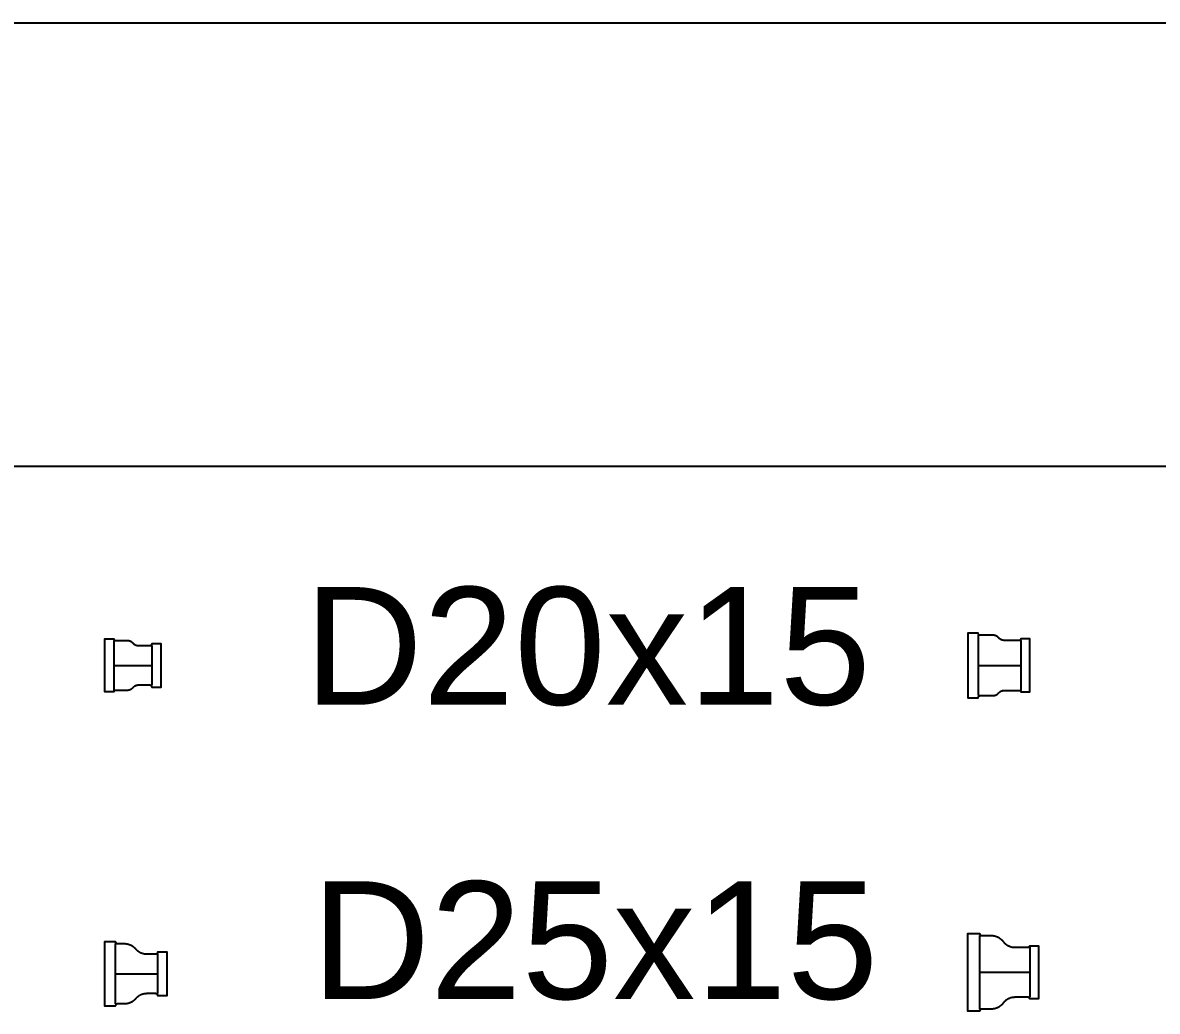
# Model space of a CAD drawing. Header units: millimetres. Extents: x 1218 to 72853, y -34712 to 16286.
# Drawn here: x 41658 to 42429, y 14242 to 14914 of the extents above; entities that cross this region are included whole.
import ezdxf

# ---------------------------------------------------------------- set-up
doc = ezdxf.new("R2010")
doc.units = ezdxf.units.MM
doc.styles.get("Standard").update_dxf_attribs({"font": 'arial.ttf'})

# ---------------------------------------------------------------- blocks, each defined once
blk = doc.blocks.new('GIAM-DN20x15 PCCC')
for p, q in [((-5, 17), (-5, -17)), ((21, -13.5), (21, 13.5))]:
    blk.add_line(p, q)
at = {"color": 8}
blk.add_line((-5, 0), (21, 0), dxfattribs=at)
blk.add_lwpolyline([(7.9, -15.25), (7.84, -15.32), (7.79, -15.38), (7.73, -15.44), (7.67, -15.5), (7.61, -15.57), (7.54, -15.63), (7.48, -15.68), (7.42, -15.74), (7.35, -15.8), (7.29, -15.85), (7.22, -15.91), (7.15, -15.96), (7.08, -16.01), (7.01, -16.06), (6.94, -16.11), (6.87, -16.16), (6.8, -16.21), (6.72, -16.26), (6.65, -16.3), (6.58, -16.34), (6.5, -16.39), (6.42, -16.43), (6.35, -16.47), (6.27, -16.5), (6.19, -16.54), (6.11, -16.58), (6.03, -16.61), (5.95, -16.64), (5.87, -16.67), (5.79, -16.7), (5.71, -16.73), (5.63, -16.76), (5.55, -16.79), (5.46, -16.81), (5.38, -16.83), (5.3, -16.85), (5.21, -16.87), (5.13, -16.89), (5.04, -16.91), (4.96, -16.93), (4.87, -16.94), (4.79, -16.95), (4.7, -16.96), (4.62, -16.97), (4.53, -16.98), (4.45, -16.99), (4.36, -16.99), (4.27, -17), (4.1, -17), (-4, -17), (-4.06, -17), (-4.1, -17), (-4.13, -17.01), (-4.16, -17.01), (-4.19, -17.02), (-4.22, -17.02), (-4.25, -17.03), (-4.28, -17.04), (-4.31, -17.05), (-4.34, -17.06), (-4.37, -17.07), (-4.4, -17.08), (-4.43, -17.1), (-4.46, -17.11), (-4.48, -17.12), (-4.51, -17.14), (-4.54, -17.16), (-4.56, -17.17), (-4.59, -17.19), (-4.61, -17.21), (-4.64, -17.23), (-4.66, -17.25), (-4.69, -17.27), (-4.71, -17.29), (-4.73, -17.32), (-4.75, -17.34), (-4.77, -17.36), (-4.79, -17.39), (-4.81, -17.41), (-4.83, -17.44), (-4.85, -17.46), (-4.86, -17.49), (-4.88, -17.52), (-4.89, -17.55), (-4.91, -17.57), (-4.92, -17.6), (-4.93, -17.63), (-4.94, -17.66), (-4.95, -17.69), (-4.96, -17.72), (-4.97, -17.75), (-4.98, -17.78), (-4.98, -17.81), (-4.99, -17.84), (-4.99, -17.87), (-5, -17.91), (-5, -17.94), (-5, -17.97), (-5, -18), (-11, -18), (-11, 18), (-5, 18), (-5, 17.94), (-5, 17.91), (-4.99, 17.87), (-4.99, 17.84), (-4.98, 17.81), (-4.98, 17.78), (-4.97, 17.75), (-4.96, 17.72), (-4.95, 17.69), (-4.94, 17.66), (-4.93, 17.63), (-4.92, 17.6), (-4.91, 17.57), (-4.89, 17.55), (-4.88, 17.52), (-4.86, 17.49), (-4.85, 17.46), (-4.83, 17.44), (-4.81, 17.41), (-4.79, 17.39), (-4.77, 17.36), (-4.75, 17.34), (-4.73, 17.32), (-4.71, 17.29), (-4.69, 17.27), (-4.66, 17.25), (-4.64, 17.23), (-4.61, 17.21), (-4.59, 17.19), (-4.56, 17.17), (-4.54, 17.16), (-4.51, 17.14), (-4.48, 17.12), (-4.46, 17.11), (-4.43, 17.1), (-4.4, 17.08), (-4.37, 17.07), (-4.34, 17.06), (-4.31, 17.05), (-4.28, 17.04), (-4.25, 17.03), (-4.22, 17.02), (-4.19, 17.02), (-4.16, 17.01), (-4.13, 17.01), (-4.1, 17), (-4.06, 17), (-4.03, 17), (-4, 17), (4.1, 17), (4.19, 17), (4.27, 17), (4.36, 16.99), (4.45, 16.99), (4.53, 16.98), (4.62, 16.97), (4.7, 16.96), (4.79, 16.95), (4.87, 16.94), (4.96, 16.93), (5.04, 16.91), (5.13, 16.89), (5.21, 16.87), (5.3, 16.85), (5.38, 16.83), (5.46, 16.81), (5.55, 16.79), (5.63, 16.76), (5.71, 16.73), (5.79, 16.7), (5.87, 16.67), (5.95, 16.64), (6.03, 16.61), (6.11, 16.58), (6.19, 16.54), (6.27, 16.5), (6.35, 16.47), (6.42, 16.43), (6.5, 16.39), (6.58, 16.34), (6.65, 16.3), (6.72, 16.26), (6.8, 16.21), (6.87, 16.16), (6.94, 16.11), (7.01, 16.06), (7.08, 16.01), (7.15, 15.96), (7.22, 15.91), (7.29, 15.85), (7.35, 15.8), (7.42, 15.74), (7.48, 15.68), (7.54, 15.63), (7.61, 15.57), (7.67, 15.5), (7.73, 15.44), (7.79, 15.38), (7.9, 15.25), (8.02, 15.12), (8.07, 15.06), (8.13, 15), (8.19, 14.93), (8.26, 14.87), (8.32, 14.82), (8.38, 14.76), (8.45, 14.7), (8.52, 14.65), (8.58, 14.59), (8.65, 14.54), (8.72, 14.49), (8.79, 14.44), (8.86, 14.39), (8.93, 14.34), (9, 14.29), (9.08, 14.24), (9.15, 14.2), (9.22, 14.16), (9.3, 14.11), (9.38, 14.07), (9.45, 14.03), (9.53, 14), (9.61, 13.96), (9.69, 13.92), (9.77, 13.89), (9.85, 13.86), (9.93, 13.83), (10.01, 13.8), (10.09, 13.77), (10.17, 13.74), (10.25, 13.71), (10.34, 13.69), (10.42, 13.67), (10.5, 13.65), (10.59, 13.63), (10.67, 13.61), (10.76, 13.59), (10.84, 13.57), (10.93, 13.56), (11.01, 13.55), (11.1, 13.54), (11.18, 13.53), (11.27, 13.52), (11.36, 13.51), (11.44, 13.51), (11.53, 13.5), (11.61, 13.5), (11.7, 13.5), (19.5, 13.5), (19.59, 13.5), (19.64, 13.51), (19.69, 13.51), (19.73, 13.52), (19.78, 13.53), (19.83, 13.54), (19.87, 13.55), (19.92, 13.56), (19.96, 13.57), (20.01, 13.59), (20.05, 13.61), (20.09, 13.62), (20.14, 13.64), (20.18, 13.66), (20.22, 13.69), (20.26, 13.71), (20.3, 13.73), (20.34, 13.76), (20.38, 13.79), (20.42, 13.81), (20.45, 13.84), (20.49, 13.87), (20.52, 13.91), (20.56, 13.94), (20.59, 13.97), (20.62, 14.01), (20.65, 14.04), (20.68, 14.08), (20.71, 14.12), (20.74, 14.16), (20.76, 14.2), (20.79, 14.24), (20.81, 14.28), (20.83, 14.32), (20.86, 14.36), (20.87, 14.4), (20.89, 14.45), (20.91, 14.49), (20.92, 14.54), (20.94, 14.58), (20.95, 14.63), (20.96, 14.67), (20.97, 14.72), (20.98, 14.77), (20.99, 14.81), (20.99, 14.86), (21, 14.91), (21, 14.95), (21, 15), (21, 15), (27, 15), (27, -15), (21, -15), (21, -15), (21, -14.91), (20.99, -14.86), (20.99, -14.81), (20.98, -14.77), (20.97, -14.72), (20.96, -14.67), (20.95, -14.63), (20.94, -14.58), (20.92, -14.54), (20.91, -14.49), (20.89, -14.45), (20.87, -14.4), (20.86, -14.36), (20.83, -14.32), (20.81, -14.28), (20.79, -14.24), (20.76, -14.2), (20.74, -14.16), (20.71, -14.12), (20.68, -14.08), (20.65, -14.04), (20.62, -14.01), (20.59, -13.97), (20.56, -13.94), (20.52, -13.91), (20.49, -13.87), (20.45, -13.84), (20.42, -13.81), (20.38, -13.79), (20.34, -13.76), (20.3, -13.73), (20.26, -13.71), (20.22, -13.69), (20.18, -13.66), (20.14, -13.64), (20.09, -13.62), (20.05, -13.61), (20.01, -13.59), (19.96, -13.57), (19.92, -13.56), (19.87, -13.55), (19.83, -13.54), (19.78, -13.53), (19.73, -13.52), (19.69, -13.51), (19.64, -13.51), (19.59, -13.5), (19.55, -13.5), (19.5, -13.5), (11.7, -13.5), (11.53, -13.5), (11.44, -13.51), (11.36, -13.51), (11.27, -13.52), (11.18, -13.53), (11.1, -13.54), (11.01, -13.55), (10.93, -13.56), (10.84, -13.57), (10.76, -13.59), (10.67, -13.61), (10.59, -13.63), (10.5, -13.65), (10.42, -13.67), (10.34, -13.69), (10.25, -13.71), (10.17, -13.74), (10.09, -13.77), (10.01, -13.8), (9.93, -13.83), (9.85, -13.86), (9.77, -13.89), (9.69, -13.92), (9.61, -13.96), (9.53, -14), (9.45, -14.03), (9.38, -14.07), (9.3, -14.11), (9.22, -14.16), (9.15, -14.2), (9.08, -14.24), (9, -14.29), (8.93, -14.34), (8.86, -14.39), (8.79, -14.44), (8.72, -14.49), (8.65, -14.54), (8.58, -14.59), (8.52, -14.65), (8.45, -14.7), (8.38, -14.76), (8.32, -14.82), (8.26, -14.87), (8.19, -14.93), (8.13, -15), (8.07, -15.06), (8.02, -15.12), (7.96, -15.18)], close=True)
at = {"flags": 1}
for p in [(-11, 0), (27, 0)]:
    blk.add_attdef('AMC', p, '', height=0.5, dxfattribs=at)
blk = doc.blocks.new('GIAM-DN25x15 PCCC')
for p, q in [((-5.78, 20.5), (-5.78, -20.5)), ((23.22, -13.5), (23.22, 13.5))]:
    blk.add_line(p, q)
at = {"color": 8}
blk.add_line((-5.78, 0), (23.22, 0), dxfattribs=at)
blk.add_lwpolyline([(8.03, 17), (8.26, 16.74), (8.37, 16.62), (8.49, 16.49), (8.62, 16.37), (8.74, 16.25), (8.87, 16.13), (8.99, 16.02), (9.13, 15.9), (9.26, 15.79), (9.39, 15.68), (9.53, 15.58), (9.66, 15.47), (9.8, 15.37), (9.95, 15.27), (10.09, 15.17), (10.23, 15.08), (10.38, 14.99), (10.53, 14.9), (10.68, 14.81), (10.83, 14.73), (10.98, 14.65), (11.13, 14.57), (11.29, 14.49), (11.44, 14.42), (11.6, 14.35), (11.76, 14.28), (11.92, 14.21), (12.08, 14.15), (12.24, 14.09), (12.41, 14.03), (12.57, 13.98), (12.73, 13.93), (12.9, 13.88), (13.07, 13.83), (13.23, 13.79), (13.4, 13.75), (13.57, 13.71), (13.74, 13.68), (13.91, 13.65), (14.08, 13.62), (14.25, 13.6), (14.42, 13.57), (14.59, 13.55), (14.76, 13.54), (14.94, 13.52), (15.11, 13.51), (15.28, 13.51), (15.45, 13.5), (15.63, 13.5), (21.72, 13.5), (21.82, 13.5), (21.86, 13.51), (21.91, 13.51), (21.96, 13.52), (22, 13.53), (22.05, 13.54), (22.1, 13.55), (22.14, 13.56), (22.19, 13.57), (22.23, 13.59), (22.27, 13.61), (22.32, 13.62), (22.36, 13.64), (22.4, 13.66), (22.45, 13.69), (22.49, 13.71), (22.53, 13.73), (22.57, 13.76), (22.6, 13.79), (22.64, 13.81), (22.68, 13.84), (22.71, 13.87), (22.75, 13.91), (22.78, 13.94), (22.82, 13.97), (22.85, 14.01), (22.88, 14.04), (22.91, 14.08), (22.94, 14.12), (22.96, 14.16), (22.99, 14.2), (23.01, 14.24), (23.04, 14.28), (23.06, 14.32), (23.08, 14.36), (23.1, 14.4), (23.12, 14.45), (23.13, 14.49), (23.15, 14.54), (23.16, 14.58), (23.18, 14.63), (23.19, 14.67), (23.2, 14.72), (23.2, 14.77), (23.21, 14.81), (23.22, 14.86), (23.22, 14.91), (23.22, 14.95), (23.22, 15), (23.22, 15), (29.22, 15), (29.22, -15), (23.22, -15), (23.22, -15), (23.22, -14.91), (23.22, -14.86), (23.21, -14.81), (23.2, -14.77), (23.2, -14.72), (23.19, -14.67), (23.18, -14.63), (23.16, -14.58), (23.15, -14.54), (23.13, -14.49), (23.12, -14.45), (23.1, -14.4), (23.08, -14.36), (23.06, -14.32), (23.04, -14.28), (23.01, -14.24), (22.99, -14.2), (22.96, -14.16), (22.94, -14.12), (22.91, -14.08), (22.88, -14.04), (22.85, -14.01), (22.82, -13.97), (22.78, -13.94), (22.75, -13.91), (22.71, -13.87), (22.68, -13.84), (22.64, -13.81), (22.6, -13.79), (22.57, -13.76), (22.53, -13.73), (22.49, -13.71), (22.45, -13.69), (22.4, -13.66), (22.36, -13.64), (22.32, -13.62), (22.27, -13.61), (22.23, -13.59), (22.19, -13.57), (22.14, -13.56), (22.1, -13.55), (22.05, -13.54), (22, -13.53), (21.96, -13.52), (21.91, -13.51), (21.86, -13.51), (21.82, -13.5), (21.77, -13.5), (21.72, -13.5), (15.63, -13.5), (15.28, -13.51), (15.11, -13.51), (14.94, -13.52), (14.76, -13.54), (14.59, -13.55), (14.42, -13.57), (14.25, -13.6), (14.08, -13.62), (13.91, -13.65), (13.74, -13.68), (13.57, -13.71), (13.4, -13.75), (13.23, -13.79), (13.07, -13.83), (12.9, -13.88), (12.73, -13.93), (12.57, -13.98), (12.41, -14.03), (12.24, -14.09), (12.08, -14.15), (11.92, -14.21), (11.76, -14.28), (11.6, -14.35), (11.44, -14.42), (11.29, -14.49), (11.13, -14.57), (10.98, -14.65), (10.83, -14.73), (10.68, -14.81), (10.53, -14.9), (10.38, -14.99), (10.23, -15.08), (10.09, -15.17), (9.95, -15.27), (9.8, -15.37), (9.66, -15.47), (9.53, -15.58), (9.39, -15.68), (9.26, -15.79), (9.13, -15.9), (8.99, -16.02), (8.87, -16.13), (8.74, -16.25), (8.62, -16.37), (8.49, -16.49), (8.37, -16.62), (8.26, -16.74), (8.14, -16.87), (8.03, -17), (7.91, -17.13), (7.8, -17.26), (7.68, -17.38), (7.56, -17.51), (7.44, -17.63), (7.31, -17.75), (7.19, -17.87), (7.06, -17.98), (6.93, -18.1), (6.8, -18.21), (6.66, -18.32), (6.53, -18.42), (6.39, -18.53), (6.25, -18.63), (6.11, -18.73), (5.97, -18.83), (5.82, -18.92), (5.68, -19.01), (5.53, -19.1), (5.38, -19.19), (5.23, -19.27), (5.08, -19.35), (4.92, -19.43), (4.77, -19.51), (4.61, -19.58), (4.45, -19.65), (4.3, -19.72), (4.14, -19.79), (3.97, -19.85), (3.81, -19.91), (3.65, -19.97), (3.49, -20.02), (3.32, -20.07), (3.16, -20.12), (2.99, -20.17), (2.82, -20.21), (2.65, -20.25), (2.49, -20.29), (2.32, -20.32), (2.15, -20.35), (1.98, -20.38), (1.81, -20.4), (1.63, -20.43), (1.46, -20.45), (1.29, -20.46), (1.12, -20.48), (0.95, -20.49), (0.77, -20.49), (0.43, -20.5), (-4.28, -20.5), (-4.37, -20.5), (-4.42, -20.51), (-4.47, -20.51), (-4.51, -20.52), (-4.56, -20.53), (-4.6, -20.54), (-4.65, -20.55), (-4.7, -20.56), (-4.74, -20.57), (-4.79, -20.59), (-4.83, -20.61), (-4.87, -20.62), (-4.92, -20.64), (-4.96, -20.66), (-5, -20.69), (-5.04, -20.71), (-5.08, -20.73), (-5.12, -20.76), (-5.16, -20.79), (-5.2, -20.81), (-5.23, -20.84), (-5.27, -20.87), (-5.3, -20.91), (-5.34, -20.94), (-5.37, -20.97), (-5.4, -21.01), (-5.43, -21.04), (-5.46, -21.08), (-5.49, -21.12), (-5.52, -21.16), (-5.54, -21.2), (-5.57, -21.24), (-5.59, -21.28), (-5.61, -21.32), (-5.63, -21.36), (-5.65, -21.4), (-5.67, -21.45), (-5.69, -21.49), (-5.7, -21.54), (-5.72, -21.58), (-5.73, -21.63), (-5.74, -21.67), (-5.75, -21.72), (-5.76, -21.77), (-5.77, -21.81), (-5.77, -21.86), (-5.77, -21.91), (-5.78, -21.95), (-5.78, -22), (-5.78, -22), (-12.78, -22), (-12.78, 22), (-5.78, 22), (-5.77, 21.91), (-5.77, 21.86), (-5.77, 21.81), (-5.76, 21.77), (-5.75, 21.72), (-5.74, 21.67), (-5.73, 21.63), (-5.72, 21.58), (-5.7, 21.54), (-5.69, 21.49), (-5.67, 21.45), (-5.65, 21.4), (-5.63, 21.36), (-5.61, 21.32), (-5.59, 21.28), (-5.57, 21.24), (-5.54, 21.2), (-5.52, 21.16), (-5.49, 21.12), (-5.46, 21.08), (-5.43, 21.04), (-5.4, 21.01), (-5.37, 20.97), (-5.34, 20.94), (-5.3, 20.91), (-5.27, 20.87), (-5.23, 20.84), (-5.2, 20.81), (-5.16, 20.79), (-5.12, 20.76), (-5.08, 20.73), (-5.04, 20.71), (-5, 20.69), (-4.96, 20.66), (-4.92, 20.64), (-4.87, 20.62), (-4.83, 20.61), (-4.79, 20.59), (-4.74, 20.57), (-4.7, 20.56), (-4.65, 20.55), (-4.6, 20.54), (-4.56, 20.53), (-4.51, 20.52), (-4.47, 20.51), (-4.42, 20.51), (-4.37, 20.5), (-4.32, 20.5), (-4.28, 20.5), (0.43, 20.5), (0.6, 20.5), (0.77, 20.49), (0.95, 20.49), (1.12, 20.48), (1.29, 20.46), (1.46, 20.45), (1.63, 20.43), (1.81, 20.4), (1.98, 20.38), (2.15, 20.35), (2.32, 20.32), (2.49, 20.29), (2.65, 20.25), (2.82, 20.21), (2.99, 20.17), (3.16, 20.12), (3.32, 20.07), (3.49, 20.02), (3.65, 19.97), (3.81, 19.91), (3.97, 19.85), (4.14, 19.79), (4.3, 19.72), (4.45, 19.65), (4.61, 19.58), (4.77, 19.51), (4.92, 19.43), (5.08, 19.35), (5.23, 19.27), (5.38, 19.19), (5.53, 19.1), (5.68, 19.01), (5.82, 18.92), (5.97, 18.83), (6.11, 18.73), (6.25, 18.63), (6.39, 18.53), (6.53, 18.42), (6.66, 18.32), (6.8, 18.21), (6.93, 18.1), (7.06, 17.98), (7.19, 17.87), (7.31, 17.75), (7.44, 17.63), (7.56, 17.51), (7.68, 17.38), (7.8, 17.26)], close=True)
at = {"flags": 1}
for p in [(-12.78, 0), (29.22, 0)]:
    blk.add_attdef('AMC', p, '', height=0.5, dxfattribs=at)
blk = doc.blocks.new('GIAM-DN25x20 PCCC')
for p, q in [((-9.21, 20.5), (-9.21, -20.5)), ((19.79, 17), (19.79, -17))]:
    blk.add_line(p, q)
at = {"color": 8}
blk.add_line((-9.21, 0), (19.79, 0), dxfattribs=at)
blk.add_lwpolyline([(4.69, -18.75), (4.75, -18.68), (4.8, -18.62), (4.86, -18.56), (4.92, -18.5), (4.98, -18.43), (5.05, -18.37), (5.11, -18.32), (5.17, -18.26), (5.24, -18.2), (5.3, -18.15), (5.37, -18.09), (5.44, -18.04), (5.51, -17.99), (5.58, -17.94), (5.65, -17.89), (5.72, -17.84), (5.79, -17.79), (5.87, -17.74), (5.94, -17.7), (6.01, -17.66), (6.09, -17.61), (6.17, -17.57), (6.24, -17.53), (6.32, -17.5), (6.4, -17.46), (6.48, -17.42), (6.56, -17.39), (6.64, -17.36), (6.72, -17.33), (6.8, -17.3), (6.88, -17.27), (6.96, -17.24), (7.04, -17.21), (7.13, -17.19), (7.21, -17.17), (7.29, -17.15), (7.38, -17.13), (7.46, -17.11), (7.55, -17.09), (7.63, -17.07), (7.72, -17.06), (7.8, -17.05), (7.89, -17.04), (7.97, -17.03), (8.06, -17.02), (8.14, -17.01), (8.23, -17.01), (8.32, -17), (8.49, -17), (18.79, -17), (18.82, -17), (18.85, -17), (18.88, -17), (18.91, -17.01), (18.94, -17.01), (18.97, -17.02), (19.01, -17.02), (19.04, -17.03), (19.07, -17.04), (19.1, -17.05), (19.13, -17.06), (19.16, -17.07), (19.18, -17.08), (19.21, -17.1), (19.24, -17.11), (19.27, -17.12), (19.3, -17.14), (19.32, -17.16), (19.35, -17.17), (19.38, -17.19), (19.4, -17.21), (19.42, -17.23), (19.45, -17.25), (19.47, -17.27), (19.49, -17.29), (19.52, -17.32), (19.54, -17.34), (19.56, -17.36), (19.58, -17.39), (19.6, -17.41), (19.61, -17.44), (19.63, -17.46), (19.65, -17.49), (19.66, -17.52), (19.68, -17.55), (19.69, -17.57), (19.71, -17.6), (19.72, -17.63), (19.73, -17.66), (19.74, -17.69), (19.75, -17.72), (19.76, -17.75), (19.76, -17.78), (19.77, -17.81), (19.78, -17.84), (19.78, -17.87), (19.78, -17.91), (19.79, -17.94), (19.79, -18), (25.79, -18), (25.79, 18), (19.79, 18), (19.79, 17.97), (19.79, 17.94), (19.78, 17.91), (19.78, 17.87), (19.78, 17.84), (19.77, 17.81), (19.76, 17.78), (19.76, 17.75), (19.75, 17.72), (19.74, 17.69), (19.73, 17.66), (19.72, 17.63), (19.71, 17.6), (19.69, 17.57), (19.68, 17.55), (19.66, 17.52), (19.65, 17.49), (19.63, 17.46), (19.61, 17.44), (19.6, 17.41), (19.58, 17.39), (19.56, 17.36), (19.54, 17.34), (19.52, 17.32), (19.49, 17.29), (19.47, 17.27), (19.45, 17.25), (19.42, 17.23), (19.4, 17.21), (19.38, 17.19), (19.35, 17.17), (19.32, 17.16), (19.3, 17.14), (19.27, 17.12), (19.24, 17.11), (19.21, 17.1), (19.18, 17.08), (19.16, 17.07), (19.13, 17.06), (19.1, 17.05), (19.07, 17.04), (19.04, 17.03), (19.01, 17.02), (18.97, 17.02), (18.94, 17.01), (18.91, 17.01), (18.88, 17), (18.85, 17), (18.79, 17), (8.49, 17), (8.4, 17), (8.32, 17), (8.23, 17.01), (8.14, 17.01), (8.06, 17.02), (7.97, 17.03), (7.89, 17.04), (7.8, 17.05), (7.72, 17.06), (7.63, 17.07), (7.55, 17.09), (7.46, 17.11), (7.38, 17.13), (7.29, 17.15), (7.21, 17.17), (7.13, 17.19), (7.04, 17.21), (6.96, 17.24), (6.88, 17.27), (6.8, 17.3), (6.72, 17.33), (6.64, 17.36), (6.56, 17.39), (6.48, 17.42), (6.4, 17.46), (6.32, 17.5), (6.24, 17.53), (6.17, 17.57), (6.09, 17.61), (6.01, 17.66), (5.94, 17.7), (5.87, 17.74), (5.79, 17.79), (5.72, 17.84), (5.65, 17.89), (5.58, 17.94), (5.51, 17.99), (5.44, 18.04), (5.37, 18.09), (5.3, 18.15), (5.24, 18.2), (5.17, 18.26), (5.11, 18.32), (5.05, 18.37), (4.98, 18.43), (4.92, 18.5), (4.86, 18.56), (4.8, 18.62), (4.69, 18.75), (4.58, 18.88), (4.52, 18.94), (4.46, 19), (4.4, 19.07), (4.33, 19.13), (4.27, 19.18), (4.21, 19.24), (4.14, 19.3), (4.08, 19.35), (4.01, 19.41), (3.94, 19.46), (3.87, 19.51), (3.8, 19.56), (3.73, 19.61), (3.66, 19.66), (3.59, 19.71), (3.51, 19.76), (3.44, 19.8), (3.37, 19.84), (3.29, 19.89), (3.21, 19.93), (3.14, 19.97), (3.06, 20), (2.98, 20.04), (2.9, 20.08), (2.82, 20.11), (2.74, 20.14), (2.66, 20.17), (2.58, 20.2), (2.5, 20.23), (2.42, 20.26), (2.34, 20.29), (2.25, 20.31), (2.17, 20.33), (2.09, 20.35), (2, 20.37), (1.92, 20.39), (1.83, 20.41), (1.75, 20.43), (1.66, 20.44), (1.58, 20.45), (1.49, 20.46), (1.41, 20.47), (1.32, 20.48), (1.24, 20.49), (1.15, 20.49), (1.06, 20.5), (0.98, 20.5), (0.89, 20.5), (-7.71, 20.5), (-7.76, 20.5), (-7.81, 20.5), (-7.85, 20.51), (-7.9, 20.51), (-7.95, 20.52), (-7.99, 20.53), (-8.04, 20.54), (-8.09, 20.55), (-8.13, 20.56), (-8.18, 20.57), (-8.22, 20.59), (-8.26, 20.61), (-8.31, 20.62), (-8.35, 20.64), (-8.39, 20.66), (-8.44, 20.69), (-8.48, 20.71), (-8.52, 20.73), (-8.56, 20.76), (-8.59, 20.79), (-8.63, 20.81), (-8.67, 20.84), (-8.7, 20.87), (-8.74, 20.91), (-8.77, 20.94), (-8.81, 20.97), (-8.84, 21.01), (-8.87, 21.04), (-8.9, 21.08), (-8.93, 21.12), (-8.95, 21.16), (-8.98, 21.2), (-9, 21.24), (-9.03, 21.28), (-9.05, 21.32), (-9.07, 21.36), (-9.09, 21.4), (-9.11, 21.45), (-9.12, 21.49), (-9.14, 21.54), (-9.15, 21.58), (-9.17, 21.63), (-9.18, 21.67), (-9.19, 21.72), (-9.19, 21.77), (-9.2, 21.81), (-9.21, 21.86), (-9.21, 21.91), (-9.21, 22), (-9.21, 22), (-16.21, 22), (-16.21, -22), (-9.21, -22), (-9.21, -22), (-9.21, -21.95), (-9.21, -21.91), (-9.21, -21.86), (-9.2, -21.81), (-9.19, -21.77), (-9.19, -21.72), (-9.18, -21.67), (-9.17, -21.63), (-9.15, -21.58), (-9.14, -21.54), (-9.12, -21.49), (-9.11, -21.45), (-9.09, -21.4), (-9.07, -21.36), (-9.05, -21.32), (-9.03, -21.28), (-9, -21.24), (-8.98, -21.2), (-8.95, -21.16), (-8.93, -21.12), (-8.9, -21.08), (-8.87, -21.04), (-8.84, -21.01), (-8.81, -20.97), (-8.77, -20.94), (-8.74, -20.91), (-8.7, -20.87), (-8.67, -20.84), (-8.63, -20.81), (-8.59, -20.79), (-8.56, -20.76), (-8.52, -20.73), (-8.48, -20.71), (-8.44, -20.69), (-8.39, -20.66), (-8.35, -20.64), (-8.31, -20.62), (-8.26, -20.61), (-8.22, -20.59), (-8.18, -20.57), (-8.13, -20.56), (-8.09, -20.55), (-8.04, -20.54), (-7.99, -20.53), (-7.95, -20.52), (-7.9, -20.51), (-7.85, -20.51), (-7.81, -20.5), (-7.71, -20.5), (0.89, -20.5), (1.06, -20.5), (1.15, -20.49), (1.24, -20.49), (1.32, -20.48), (1.41, -20.47), (1.49, -20.46), (1.58, -20.45), (1.66, -20.44), (1.75, -20.43), (1.83, -20.41), (1.92, -20.39), (2, -20.37), (2.09, -20.35), (2.17, -20.33), (2.25, -20.31), (2.34, -20.29), (2.42, -20.26), (2.5, -20.23), (2.58, -20.2), (2.66, -20.17), (2.74, -20.14), (2.82, -20.11), (2.9, -20.08), (2.98, -20.04), (3.06, -20), (3.14, -19.97), (3.21, -19.93), (3.29, -19.89), (3.37, -19.84), (3.44, -19.8), (3.51, -19.76), (3.59, -19.71), (3.66, -19.66), (3.73, -19.61), (3.8, -19.56), (3.87, -19.51), (3.94, -19.46), (4.01, -19.41), (4.08, -19.35), (4.14, -19.3), (4.21, -19.24), (4.27, -19.18), (4.33, -19.13), (4.4, -19.07), (4.46, -19), (4.52, -18.94), (4.58, -18.88), (4.63, -18.82)], close=True)
at = {"flags": 1}
for p in [(-16.21, 0), (25.79, 0)]:
    blk.add_attdef('AMC', p, '', height=0.5, dxfattribs=at)
blk = doc.blocks.new('GIAM-DN32x20 PCCC')
for p, q in [((-6.58, 25), (-6.58, -25)), ((27.42, 17), (27.42, -17))]:
    blk.add_line(p, q)
at = {"color": 8}
blk.add_line((-6.58, 0), (27.42, 0), dxfattribs=at)
blk.add_lwpolyline([(9.34, 21), (9.57, 20.71), (9.69, 20.56), (9.81, 20.42), (9.93, 20.29), (10.06, 20.15), (10.19, 20.01), (10.32, 19.88), (10.45, 19.75), (10.59, 19.63), (10.72, 19.5), (10.86, 19.38), (11.01, 19.26), (11.15, 19.15), (11.3, 19.03), (11.45, 18.92), (11.6, 18.82), (11.75, 18.71), (11.9, 18.61), (12.06, 18.51), (12.22, 18.41), (12.38, 18.32), (12.54, 18.23), (12.7, 18.14), (12.87, 18.06), (13.04, 17.97), (13.2, 17.9), (13.37, 17.82), (13.54, 17.75), (13.72, 17.68), (13.89, 17.61), (14.06, 17.55), (14.24, 17.49), (14.42, 17.44), (14.6, 17.38), (14.77, 17.34), (14.95, 17.29), (15.13, 17.25), (15.32, 17.21), (15.5, 17.17), (15.68, 17.14), (15.86, 17.11), (16.05, 17.08), (16.23, 17.06), (16.42, 17.04), (16.6, 17.03), (16.79, 17.02), (16.97, 17.01), (17.16, 17), (17.34, 17), (26.42, 17), (26.49, 17), (26.52, 17), (26.55, 17.01), (26.58, 17.01), (26.61, 17.02), (26.64, 17.02), (26.67, 17.03), (26.7, 17.04), (26.73, 17.05), (26.76, 17.06), (26.79, 17.07), (26.82, 17.08), (26.85, 17.1), (26.88, 17.11), (26.91, 17.12), (26.93, 17.14), (26.96, 17.16), (26.99, 17.17), (27.01, 17.19), (27.04, 17.21), (27.06, 17.23), (27.09, 17.25), (27.11, 17.27), (27.13, 17.29), (27.15, 17.32), (27.17, 17.34), (27.19, 17.36), (27.21, 17.39), (27.23, 17.41), (27.25, 17.44), (27.27, 17.46), (27.29, 17.49), (27.3, 17.52), (27.32, 17.55), (27.33, 17.57), (27.34, 17.6), (27.35, 17.63), (27.37, 17.66), (27.38, 17.69), (27.38, 17.72), (27.39, 17.75), (27.4, 17.78), (27.41, 17.81), (27.41, 17.84), (27.42, 17.87), (27.42, 17.91), (27.42, 17.94), (27.42, 17.97), (27.42, 18), (33.42, 18), (33.42, -18), (27.42, -18), (27.42, -17.94), (27.42, -17.91), (27.42, -17.87), (27.41, -17.84), (27.41, -17.81), (27.4, -17.78), (27.39, -17.75), (27.38, -17.72), (27.38, -17.69), (27.37, -17.66), (27.35, -17.63), (27.34, -17.6), (27.33, -17.57), (27.32, -17.55), (27.3, -17.52), (27.29, -17.49), (27.27, -17.46), (27.25, -17.44), (27.23, -17.41), (27.21, -17.39), (27.19, -17.36), (27.17, -17.34), (27.15, -17.32), (27.13, -17.29), (27.11, -17.27), (27.09, -17.25), (27.06, -17.23), (27.04, -17.21), (27.01, -17.19), (26.99, -17.17), (26.96, -17.16), (26.93, -17.14), (26.91, -17.12), (26.88, -17.11), (26.85, -17.1), (26.82, -17.08), (26.79, -17.07), (26.76, -17.06), (26.73, -17.05), (26.7, -17.04), (26.67, -17.03), (26.64, -17.02), (26.61, -17.02), (26.58, -17.01), (26.55, -17.01), (26.52, -17), (26.49, -17), (26.46, -17), (26.42, -17), (17.34, -17), (16.97, -17.01), (16.79, -17.02), (16.6, -17.03), (16.42, -17.04), (16.23, -17.06), (16.05, -17.08), (15.86, -17.11), (15.68, -17.14), (15.5, -17.17), (15.32, -17.21), (15.13, -17.25), (14.95, -17.29), (14.77, -17.34), (14.6, -17.38), (14.42, -17.44), (14.24, -17.49), (14.06, -17.55), (13.89, -17.61), (13.72, -17.68), (13.54, -17.75), (13.37, -17.82), (13.2, -17.9), (13.04, -17.97), (12.87, -18.06), (12.7, -18.14), (12.54, -18.23), (12.38, -18.32), (12.22, -18.41), (12.06, -18.51), (11.9, -18.61), (11.75, -18.71), (11.6, -18.82), (11.45, -18.92), (11.3, -19.03), (11.15, -19.15), (11.01, -19.26), (10.86, -19.38), (10.72, -19.5), (10.59, -19.63), (10.45, -19.75), (10.32, -19.88), (10.19, -20.01), (10.06, -20.15), (9.93, -20.29), (9.81, -20.42), (9.69, -20.56), (9.57, -20.71), (9.45, -20.85), (9.34, -21), (9.23, -21.15), (9.11, -21.29), (9, -21.44), (8.87, -21.58), (8.75, -21.71), (8.63, -21.85), (8.5, -21.99), (8.37, -22.12), (8.23, -22.25), (8.1, -22.37), (7.96, -22.5), (7.82, -22.62), (7.68, -22.74), (7.53, -22.85), (7.39, -22.97), (7.24, -23.08), (7.09, -23.18), (6.93, -23.29), (6.78, -23.39), (6.62, -23.49), (6.46, -23.59), (6.3, -23.68), (6.14, -23.77), (5.98, -23.86), (5.81, -23.94), (5.65, -24.03), (5.48, -24.1), (5.31, -24.18), (5.14, -24.25), (4.97, -24.32), (4.79, -24.39), (4.62, -24.45), (4.44, -24.51), (4.27, -24.56), (4.09, -24.62), (3.91, -24.66), (3.73, -24.71), (3.55, -24.75), (3.37, -24.79), (3.19, -24.83), (3, -24.86), (2.82, -24.89), (2.64, -24.92), (2.45, -24.94), (2.27, -24.96), (2.08, -24.97), (1.9, -24.98), (1.71, -24.99), (1.34, -25), (-5.08, -25), (-5.17, -25), (-5.22, -25.01), (-5.26, -25.01), (-5.31, -25.02), (-5.36, -25.03), (-5.4, -25.04), (-5.45, -25.05), (-5.49, -25.06), (-5.54, -25.07), (-5.58, -25.09), (-5.63, -25.11), (-5.67, -25.12), (-5.71, -25.14), (-5.76, -25.16), (-5.8, -25.19), (-5.84, -25.21), (-5.88, -25.23), (-5.92, -25.26), (-5.96, -25.29), (-5.99, -25.31), (-6.03, -25.34), (-6.07, -25.37), (-6.1, -25.41), (-6.14, -25.44), (-6.17, -25.47), (-6.2, -25.51), (-6.23, -25.54), (-6.26, -25.58), (-6.29, -25.62), (-6.32, -25.66), (-6.34, -25.7), (-6.37, -25.74), (-6.39, -25.78), (-6.41, -25.82), (-6.43, -25.86), (-6.45, -25.9), (-6.47, -25.95), (-6.49, -25.99), (-6.5, -26.04), (-6.52, -26.08), (-6.53, -26.13), (-6.54, -26.17), (-6.55, -26.22), (-6.56, -26.27), (-6.56, -26.31), (-6.57, -26.36), (-6.57, -26.41), (-6.57, -26.45), (-6.58, -26.5), (-6.58, -26.5), (-14.58, -26.5), (-14.58, 26.5), (-6.58, 26.5), (-6.58, 26.5), (-6.57, 26.41), (-6.57, 26.36), (-6.56, 26.31), (-6.56, 26.27), (-6.55, 26.22), (-6.54, 26.17), (-6.53, 26.13), (-6.52, 26.08), (-6.5, 26.04), (-6.49, 25.99), (-6.47, 25.95), (-6.45, 25.9), (-6.43, 25.86), (-6.41, 25.82), (-6.39, 25.78), (-6.37, 25.74), (-6.34, 25.7), (-6.32, 25.66), (-6.29, 25.62), (-6.26, 25.58), (-6.23, 25.54), (-6.2, 25.51), (-6.17, 25.47), (-6.14, 25.44), (-6.1, 25.41), (-6.07, 25.37), (-6.03, 25.34), (-5.99, 25.31), (-5.96, 25.29), (-5.92, 25.26), (-5.88, 25.23), (-5.84, 25.21), (-5.8, 25.19), (-5.76, 25.16), (-5.71, 25.14), (-5.67, 25.12), (-5.63, 25.11), (-5.58, 25.09), (-5.54, 25.07), (-5.49, 25.06), (-5.45, 25.05), (-5.4, 25.04), (-5.36, 25.03), (-5.31, 25.02), (-5.26, 25.01), (-5.22, 25.01), (-5.17, 25), (-5.12, 25), (-5.08, 25), (1.34, 25), (1.53, 25), (1.71, 24.99), (1.9, 24.98), (2.08, 24.97), (2.27, 24.96), (2.45, 24.94), (2.64, 24.92), (2.82, 24.89), (3, 24.86), (3.19, 24.83), (3.37, 24.79), (3.55, 24.75), (3.73, 24.71), (3.91, 24.66), (4.09, 24.62), (4.27, 24.56), (4.44, 24.51), (4.62, 24.45), (4.79, 24.39), (4.97, 24.32), (5.14, 24.25), (5.31, 24.18), (5.48, 24.1), (5.65, 24.03), (5.81, 23.94), (5.98, 23.86), (6.14, 23.77), (6.3, 23.68), (6.46, 23.59), (6.62, 23.49), (6.78, 23.39), (6.93, 23.29), (7.09, 23.18), (7.24, 23.08), (7.39, 22.97), (7.53, 22.85), (7.68, 22.74), (7.82, 22.62), (7.96, 22.5), (8.1, 22.37), (8.23, 22.25), (8.37, 22.12), (8.5, 21.99), (8.63, 21.85), (8.75, 21.71), (8.87, 21.58), (9, 21.44), (9.11, 21.29)], close=True)
at = {"flags": 1}
for p in [(-14.58, 0), (33.42, 0)]:
    blk.add_attdef('AMC', p, '', height=0.5, dxfattribs=at)

msp = doc.modelspace()

# ---------------------------------------------------------------- linework, layer by layer
for p, q in [((38761.18, 14914.18), (44955.06, 14914.18)), ((38761.18, 14612.84), (44955.06, 14612.84))]:
    msp.add_line(p, q)

# ---------------------------------------------------------------- block references
for name, p in [('GIAM-DN20x15 PCCC', (41725.25, 14477.3)), ('GIAM-DN25x20 PCCC', (42316.82, 14477.3)), ('GIAM-DN32x20 PCCC', (42315.19, 14268.68)), ('GIAM-DN25x15 PCCC', (41727.02, 14267.68))]:
    msp.add_blockref(name, p)

# ---------------------------------------------------------------- texts
at = {"color": 2, "ltscale": 500}
for s, p in [('D20x15', (41849.54, 14450.57)), ('D25x15', (41854.54, 14250.57))]:
    msp.add_text(s, height=80, rotation=360, dxfattribs=at).set_placement(p)

doc.saveas('drawing.dxf')
